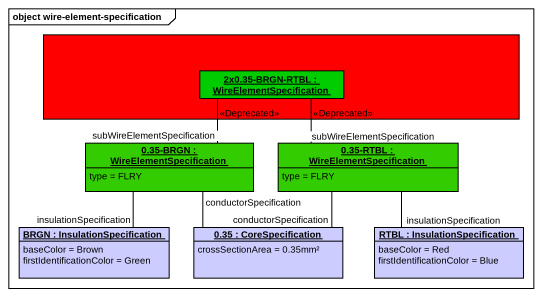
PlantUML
@startuml
mainframe object wire-element-specification
hide circle
hide empty members
rectangle " " as rectangle1 #FF0000 {
  object "2x0.35-BRGN-RTBL : WireElementSpecification" as o2x0_35_BRGN_RTBL #00CC00
}
object "0.35-BRGN : WireElementSpecification" as o0_35_BRGN #33CC00 {
  type = FLRY
}
object "0.35-RTBL : WireElementSpecification" as o0_35_RTBL #33CC00 {
  type = FLRY
}
object "BRGN : InsulationSpecification" as BRGN #CCCCFF {
  baseColor = Brown
  firstIdentificationColor = Green
}
object "0.35 : CoreSpecification" as o0_35 #CCCCFF {
  crossSectionArea = 0.35mm²
}
object "RTBL : InsulationSpecification" as RTBL #CCCCFF {
  baseColor = Red
  firstIdentificationColor = Blue
}
o2x0_35_BRGN_RTBL -- o0_35_BRGN : <<Deprecated>>\nsubWireElementSpecification
o2x0_35_BRGN_RTBL -- o0_35_RTBL : <<Deprecated>>\nsubWireElementSpecification
o0_35_BRGN -- BRGN : insulationSpecification
o0_35_BRGN -- o0_35 : conductorSpecification
o0_35_RTBL -- o0_35 : conductorSpecification
o0_35_RTBL -- RTBL : insulationSpecification
@enduml
